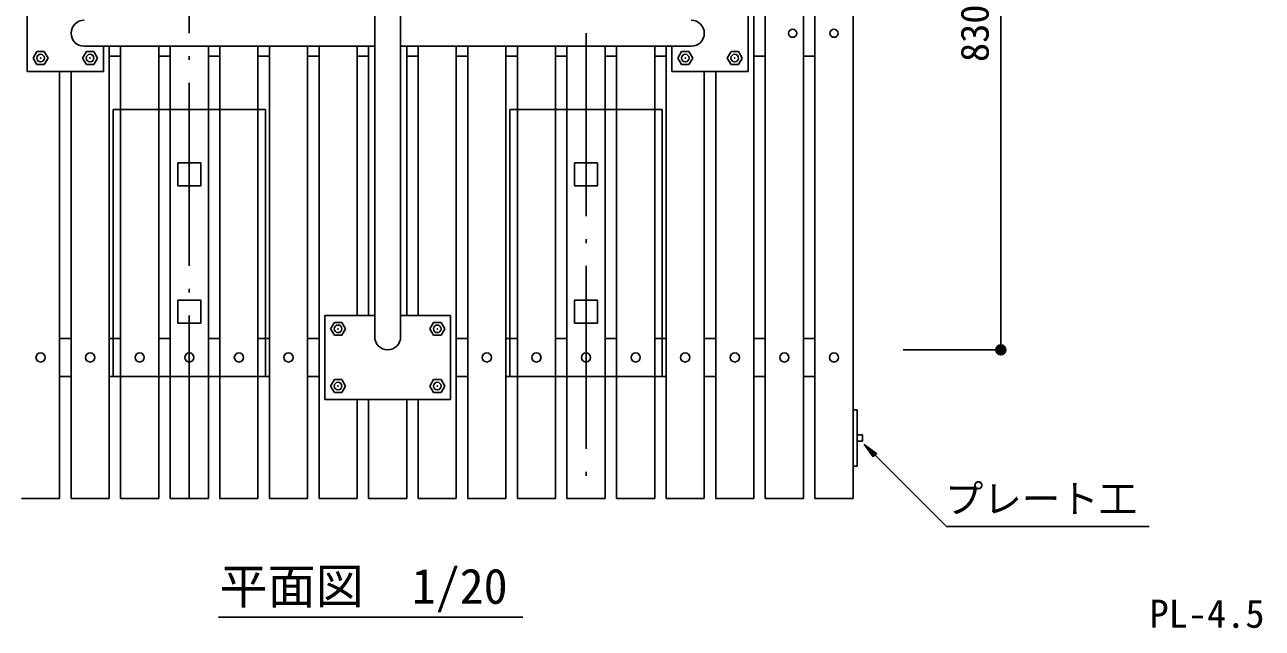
# Model space of a CAD drawing. Units: millimetres at full size, sheet at 1:20; details may follow other scales. Extents: x 146 to 5622, y 2232 to 5966.
# Drawn here: x 1006 to 2628, y 4026 to 4817 of the extents above; entities that cross this region are included whole.
import ezdxf
from ezdxf.enums import TextEntityAlignment as Align

# ---------------------------------------------------------------- set-up
doc = ezdxf.new("R2010")
doc.units = ezdxf.units.MM
doc.header["$LTSCALE"] = 20
doc.header["$PDMODE"] = 32
doc.header["$PDSIZE"] = 10
doc.linetypes.add('LONG_DASHED_DOTTED', pattern=[15.25, 12, -1.5, 0.25, -1.5])
for name, color, linetype, lineweight in [('0_2', 7, 'Continuous', 25), ('ハッチ', 4, 'Continuous', 25), ('寸法', 3, 'Continuous', 25), ('本体', 7, 'Continuous', 25)]:
    doc.layers.add(name, color=color, linetype=linetype, lineweight=lineweight)
doc.styles.add('ＭＳ ゴシック', font='')
doc.styles.get('ＭＳ ゴシック').set_extended_font_data('MS Gothic')

# ---------------------------------------------------------------- blocks, each defined once
blk = doc.blocks.new('filled_dot')
at = {"color": 0, "linetype": 'Continuous', "lineweight": -2, "const_width": 1.25}
blk.add_lwpolyline([(-0.625, 0, 1), (0.625, 0, 1)], format="xyb", close=True, dxfattribs=at)

msp = doc.modelspace()

# ---------------------------------------------------------------- hatches: boundary and pattern name
at = {"layer": '0_2'}
msp.add_hatch(color=256, dxfattribs=at).paths.add_polyline_path([(2106.35, 4267.14), (2122.74, 4255.24), (2118.26, 4250.76)])

# ---------------------------------------------------------------- linework, layer by layer
msp.add_lwpolyline([(2106.35, 4267.14), (2214.1, 4159.39), (2479.83, 4159.39)], dxfattribs=at)
at = {"layer": '0_2', "lineweight": 13}
msp.add_lwpolyline([(2106.35, 4267.14), (2122.74, 4255.24), (2118.26, 4250.76)], close=True, dxfattribs=at)
at = {"layer": 'ハッチ', "linetype": 'LONG_DASHED_DOTTED'}
for p, q in [((1221.74, 4196.03), (1221.74, 5416.03)), ((1741.74, 5416.03), (1741.74, 4196.03))]:
    msp.add_line(p, q, dxfattribs=at)
at = {"layer": 'ハッチ'}
for p, q in [((1121.74, 4706.03), (1321.74, 4706.03)), ((1121.74, 4356.03), (1121.74, 4706.03)), ((1321.74, 4706.03), (1321.74, 4356.03)), ((1641.74, 4706.03), (1841.74, 4706.03)), ((1641.74, 4356.03), (1641.74, 4706.03)), ((1841.74, 4706.03), (1841.74, 4356.03)), ((1181.74, 4356.03), (1131.74, 4356.03)), ((1246.74, 4356.03), (1196.74, 4356.03)), ((1311.74, 4356.03), (1261.74, 4356.03)), ((1701.74, 4356.03), (1651.74, 4356.03)), ((1766.74, 4356.03), (1716.74, 4356.03)), ((1831.74, 4356.03), (1781.74, 4356.03))]:
    msp.add_line(p, q, dxfattribs=at)
at = {"layer": '寸法'}
for p, q in [((2285.47, 5221.03), (2285.47, 4391.03)), ((2157.36, 4391.03), (2285.47, 4391.03)), ((1260.13, 4040.45), (1658.86, 4040.45))]:
    msp.add_line(p, q, dxfattribs=at)
at = {"layer": '本体'}
for p, q in [((1961.74, 4196.03), (1961.74, 5416.03)), ((1976.74, 4196.03), (1976.74, 5416.03)), ((2026.74, 4196.03), (2026.74, 5416.03)), ((2041.74, 4196.03), (2041.74, 5416.03)), ((2091.74, 5416.03), (2091.74, 4196.03)), ((1464.74, 5204.03), (1464.74, 4408.03)), ((1498.74, 5204.03), (1498.74, 4408.03)), ((1009.24, 4856.03), (1009.24, 4756.03)), ((1954.24, 4856.03), (1954.24, 4756.03)), ((1083.74, 4789.03), (1464.74, 4789.03)), ((1109.24, 4789.03), (1109.24, 4756.03)), ((1116.74, 4196.03), (1116.74, 4789.03)), ((1131.74, 4196.03), (1131.74, 4789.03)), ((1181.74, 4196.03), (1181.74, 4789.03)), ((1196.74, 4196.03), (1196.74, 4789.03)), ((1246.74, 4196.03), (1246.74, 4789.03)), ((1261.74, 4196.03), (1261.74, 4789.03)), ((1311.74, 4196.03), (1311.74, 4789.03)), ((1326.74, 4196.03), (1326.74, 4789.03)), ((1376.74, 4196.03), (1376.74, 4789.03)), ((1391.74, 4196.03), (1391.74, 4789.03)), ((1441.74, 4436.03), (1441.74, 4789.03)), ((1456.74, 4436.03), (1456.74, 4789.03)), ((1498.74, 4789.03), (1879.74, 4789.03)), ((1506.74, 4436.03), (1506.74, 4789.03)), ((1521.74, 4436.03), (1521.74, 4789.03)), ((1571.74, 4196.03), (1571.74, 4789.03)), ((1586.74, 4196.03), (1586.74, 4789.03)), ((1636.74, 4196.03), (1636.74, 4789.03)), ((1651.74, 4196.03), (1651.74, 4789.03)), ((1701.74, 4196.03), (1701.74, 4789.03)), ((1716.74, 4196.03), (1716.74, 4789.03)), ((1766.74, 4196.03), (1766.74, 4789.03)), ((1781.74, 4196.03), (1781.74, 4789.03)), ((1831.74, 4196.03), (1831.74, 4789.03)), ((1846.74, 4196.03), (1846.74, 4789.03)), ((1854.24, 4789.03), (1854.24, 4756.03)), ((1021.83, 4782.03), (1016.93, 4773.53)), ((1016.93, 4773.53), (1021.83, 4765.03)), ((1031.65, 4782.03), (1021.83, 4782.03)), ((1036.56, 4773.53), (1031.65, 4782.03)), ((1031.65, 4765.03), (1036.56, 4773.53)), ((1086.83, 4782.03), (1081.93, 4773.53)), ((1081.93, 4773.53), (1086.83, 4765.03)), ((1096.65, 4782.03), (1086.83, 4782.03)), ((1101.56, 4773.53), (1096.65, 4782.03)), ((1096.65, 4765.03), (1101.56, 4773.53)), ((1131.74, 4776.03), (1116.74, 4776.03)), ((1196.74, 4776.03), (1181.74, 4776.03)), ((1196.74, 4776.03), (1181.74, 4776.03)), ((1261.74, 4776.03), (1246.74, 4776.03)), ((1261.74, 4776.03), (1246.74, 4776.03)), ((1326.74, 4776.03), (1311.74, 4776.03)), ((1326.74, 4776.03), (1311.74, 4776.03)), ((1391.74, 4776.03), (1376.74, 4776.03)), ((1391.74, 4776.03), (1376.74, 4776.03)), ((1456.74, 4776.03), (1441.74, 4776.03)), ((1456.74, 4776.03), (1441.74, 4776.03)), ((1521.74, 4776.03), (1506.74, 4776.03)), ((1521.74, 4776.03), (1506.74, 4776.03)), ((1586.74, 4776.03), (1571.74, 4776.03)), ((1586.74, 4776.03), (1571.74, 4776.03)), ((1651.74, 4776.03), (1636.74, 4776.03)), ((1651.74, 4776.03), (1636.74, 4776.03)), ((1716.74, 4776.03), (1701.74, 4776.03)), ((1716.74, 4776.03), (1701.74, 4776.03)), ((1781.74, 4776.03), (1766.74, 4776.03)), ((1781.74, 4776.03), (1766.74, 4776.03)), ((1846.74, 4776.03), (1831.74, 4776.03)), ((1846.74, 4776.03), (1831.74, 4776.03)), ((1866.83, 4782.03), (1861.93, 4773.53)), ((1861.93, 4773.53), (1866.83, 4765.03)), ((1876.65, 4782.03), (1866.83, 4782.03)), ((1881.56, 4773.53), (1876.65, 4782.03)), ((1876.65, 4765.03), (1881.56, 4773.53)), ((1931.83, 4782.03), (1926.93, 4773.53)), ((1926.93, 4773.53), (1931.83, 4765.03)), ((1941.65, 4782.03), (1931.83, 4782.03)), ((1946.56, 4773.53), (1941.65, 4782.03)), ((1941.65, 4765.03), (1946.56, 4773.53)), ((1976.74, 4776.03), (1961.74, 4776.03)), ((2026.74, 4776.03), (2041.74, 4776.03)), ((1009.24, 4756.03), (1109.24, 4756.03)), ((1021.83, 4765.03), (1031.65, 4765.03)), ((1051.74, 4196.03), (1051.74, 4756.03)), ((1066.74, 4196.03), (1066.74, 4756.03)), ((1086.83, 4765.03), (1096.65, 4765.03)), ((1954.24, 4756.03), (1854.24, 4756.03)), ((1866.83, 4765.03), (1876.65, 4765.03)), ((1896.74, 4196.03), (1896.74, 4756.03)), ((1911.74, 4196.03), (1911.74, 4756.03)), ((1931.83, 4765.03), (1941.65, 4765.03)), ((1206.74, 4606.03), (1206.74, 4636.03)), ((1206.74, 4636.03), (1236.74, 4636.03)), ((1236.74, 4636.03), (1236.74, 4606.03)), ((1756.74, 4636.03), (1726.74, 4636.03)), ((1726.74, 4636.03), (1726.74, 4606.03)), ((1756.74, 4606.03), (1756.74, 4636.03)), ((1236.74, 4606.03), (1206.74, 4606.03)), ((1726.74, 4606.03), (1756.74, 4606.03)), ((1206.74, 4426.03), (1206.74, 4456.03)), ((1206.74, 4456.03), (1236.74, 4456.03)), ((1236.74, 4456.03), (1236.74, 4426.03)), ((1756.74, 4456.03), (1726.74, 4456.03)), ((1726.74, 4456.03), (1726.74, 4426.03)), ((1756.74, 4426.03), (1756.74, 4456.03)), ((1399.24, 4436.03), (1464.74, 4436.03)), ((1399.24, 4326.03), (1399.24, 4436.03)), ((1498.74, 4436.03), (1564.24, 4436.03)), ((1564.24, 4326.03), (1564.24, 4436.03)), ((1236.74, 4426.03), (1206.74, 4426.03)), ((1411.83, 4427.03), (1406.93, 4418.53)), ((1406.93, 4418.53), (1411.83, 4410.03)), ((1421.65, 4427.03), (1411.83, 4427.03)), ((1426.56, 4418.53), (1421.65, 4427.03)), ((1421.65, 4410.03), (1426.56, 4418.53)), ((1541.83, 4427.03), (1536.93, 4418.53)), ((1536.93, 4418.53), (1541.83, 4410.03)), ((1551.65, 4427.03), (1541.83, 4427.03)), ((1556.56, 4418.53), (1551.65, 4427.03)), ((1551.65, 4410.03), (1556.56, 4418.53)), ((1726.74, 4426.03), (1756.74, 4426.03)), ((1051.74, 4406.03), (1066.74, 4406.03)), ((1116.74, 4406.03), (1131.74, 4406.03)), ((1181.74, 4406.03), (1196.74, 4406.03)), ((1246.74, 4406.03), (1261.74, 4406.03)), ((1311.74, 4406.03), (1326.74, 4406.03)), ((1376.74, 4406.03), (1391.74, 4406.03)), ((1411.83, 4410.03), (1421.65, 4410.03)), ((1541.83, 4410.03), (1551.65, 4410.03)), ((1571.74, 4406.03), (1586.74, 4406.03)), ((1636.74, 4406.03), (1651.74, 4406.03)), ((1701.74, 4406.03), (1716.74, 4406.03)), ((1766.74, 4406.03), (1781.74, 4406.03)), ((1831.74, 4406.03), (1846.74, 4406.03)), ((1896.74, 4406.03), (1911.74, 4406.03)), ((1961.74, 4406.03), (1976.74, 4406.03)), ((2026.74, 4406.03), (2041.74, 4406.03)), ((1051.74, 4356.03), (1066.74, 4356.03)), ((1116.74, 4356.03), (1131.74, 4356.03)), ((1181.74, 4356.03), (1196.74, 4356.03)), ((1246.74, 4356.03), (1261.74, 4356.03)), ((1311.74, 4356.03), (1326.74, 4356.03)), ((1376.74, 4356.03), (1391.74, 4356.03)), ((1411.83, 4352.03), (1406.93, 4343.53)), ((1421.65, 4352.03), (1411.83, 4352.03)), ((1426.56, 4343.53), (1421.65, 4352.03)), ((1541.83, 4352.03), (1536.93, 4343.53)), ((1551.65, 4352.03), (1541.83, 4352.03)), ((1556.56, 4343.53), (1551.65, 4352.03)), ((1571.74, 4356.03), (1586.74, 4356.03)), ((1636.74, 4356.03), (1651.74, 4356.03)), ((1701.74, 4356.03), (1716.74, 4356.03)), ((1766.74, 4356.03), (1781.74, 4356.03)), ((1831.74, 4356.03), (1846.74, 4356.03)), ((1896.74, 4356.03), (1911.74, 4356.03)), ((1961.74, 4356.03), (1976.74, 4356.03)), ((2026.74, 4356.03), (2041.74, 4356.03)), ((1406.93, 4343.53), (1411.83, 4335.03)), ((1411.83, 4335.03), (1421.65, 4335.03)), ((1421.65, 4335.03), (1426.56, 4343.53)), ((1536.93, 4343.53), (1541.83, 4335.03)), ((1541.83, 4335.03), (1551.65, 4335.03)), ((1551.65, 4335.03), (1556.56, 4343.53)), ((1399.24, 4326.03), (1564.24, 4326.03)), ((1441.74, 4196.03), (1441.74, 4326.03)), ((1456.74, 4196.03), (1456.74, 4326.03)), ((1506.74, 4196.03), (1506.74, 4326.03)), ((1521.74, 4196.03), (1521.74, 4326.03)), ((2091.74, 4312.23), (2097.28, 4312.23)), ((2097.28, 4312.23), (2097.28, 4238.5)), ((2097.28, 4279.37), (2104.23, 4279.37)), ((2097.28, 4271.37), (2104.23, 4271.37)), ((2104.23, 4279.37), (2104.23, 4271.37)), ((2091.74, 4238.5), (2097.28, 4238.5)), ((1051.74, 4196.03), (1001.74, 4196.03)), ((1116.74, 4196.03), (1066.74, 4196.03)), ((1181.74, 4196.03), (1131.74, 4196.03)), ((1246.74, 4196.03), (1196.74, 4196.03)), ((1311.74, 4196.03), (1261.74, 4196.03)), ((1376.74, 4196.03), (1326.74, 4196.03)), ((1441.74, 4196.03), (1391.74, 4196.03)), ((1506.74, 4196.03), (1456.74, 4196.03)), ((1571.74, 4196.03), (1521.74, 4196.03)), ((1636.74, 4196.03), (1586.74, 4196.03)), ((1701.74, 4196.03), (1651.74, 4196.03)), ((1766.74, 4196.03), (1716.74, 4196.03)), ((1831.74, 4196.03), (1781.74, 4196.03)), ((1896.74, 4196.03), (1846.74, 4196.03)), ((1961.74, 4196.03), (1911.74, 4196.03)), ((2026.74, 4196.03), (1976.74, 4196.03)), ((2091.74, 4196.03), (2041.74, 4196.03))]:
    msp.add_line(p, q, dxfattribs=at)
for centre, radius in [((2012.53, 4806.03), 5.33), ((2066.74, 4806.03), 5.33), ((1026.74, 4381.03), 6), ((1091.74, 4381.03), 6), ((1156.74, 4381.03), 6), ((1221.74, 4381.03), 6), ((1286.74, 4381.03), 6), ((1351.74, 4381.03), 6), ((1611.74, 4381.03), 6), ((1676.74, 4381.03), 6), ((1741.74, 4381.03), 6), ((1806.74, 4381.03), 6), ((1871.74, 4381.03), 6), ((1936.74, 4381.03), 6), ((2001.74, 4381.03), 6), ((2066.74, 4381.03), 6)]:
    msp.add_circle(centre, radius, dxfattribs=at)
for centre, start, end in [((1083.74, 4806.03), 90, 270), ((1879.74, 4806.03), 270, 90), ((1481.74, 4408.03), 180, 0)]:
    msp.add_arc(centre, 17, start, end, dxfattribs=at)
for p in [(1026.74, 4773.53), (1091.74, 4773.53), (1871.74, 4773.53), (1936.74, 4773.53)]:
    msp.add_point(p, dxfattribs=at)
at = {"layer": '本体', "color": 3}
for p in [(1416.74, 4418.53), (1546.74, 4418.53), (1416.74, 4343.53), (1546.74, 4343.53)]:
    msp.add_point(p, dxfattribs=at)

# ---------------------------------------------------------------- block references
at = {"layer": '寸法', "xscale": 6, "yscale": 6, "rotation": 90}
msp.add_blockref('filled_dot', (2285.47, 4391.03), dxfattribs=at)

# ---------------------------------------------------------------- texts
at = {"layer": '寸法', "style": 'ＭＳ ゴシック'}
msp.add_text('830', height=36.95, rotation=90, dxfattribs=at).set_placement((2280.67, 4806.03), align=Align.BOTTOM_CENTER)
for s, height, p in [('プレート工', 36.95, (2212.14, 4166.21)), ('平面図\u30001/20', 46.19, (1261.28, 4044.27)), ('PL-4.5', 36.95, (2480.34, 4015.53))]:
    msp.add_text(s, height=height, dxfattribs=at).set_placement(p, align=Align.BOTTOM_LEFT)

doc.saveas('drawing.dxf')
